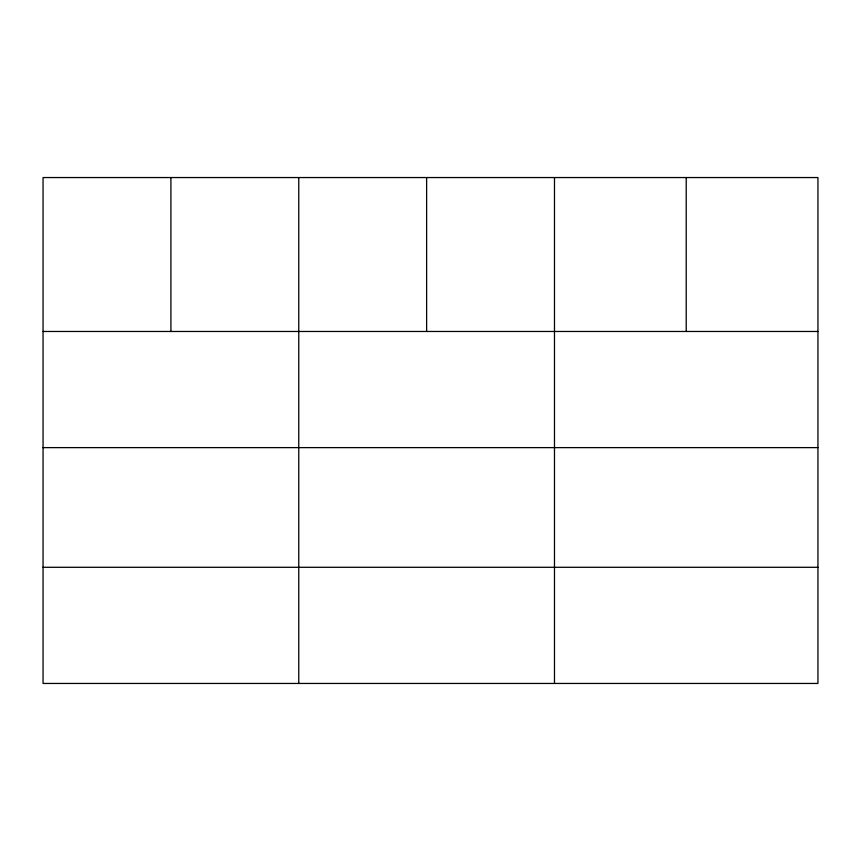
<?xml version="1.0" encoding="UTF-8"?>
<svg xmlns="http://www.w3.org/2000/svg" width="861" height="861" viewBox="0 0 861 861"><rect width="100%" height="100%" fill="white"/><g stroke="black" fill="none" stroke-linecap="round" stroke-linejoin="round"><path stroke-width="1.29" d="M817.95 447.623L817.95 177.549L43.05 177.549L43.05 683.451L817.95 683.451L817.95 447.623L43.05 447.623M43.05 331.474L817.95 331.474M43.05 567.291L817.95 567.291M686.217 177.549L686.217 331.474M554.484 177.549L554.484 683.451M426.625 177.549L426.625 331.474M298.767 177.549L298.767 683.451M170.909 177.549L170.909 331.474"/></g></svg>
